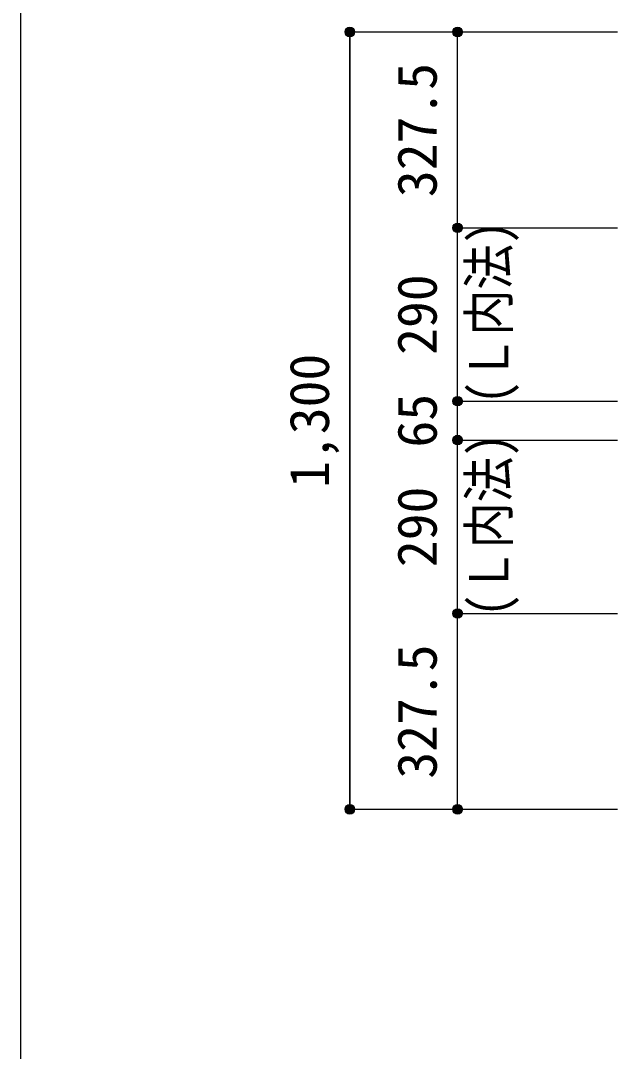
# Model space of a CAD drawing. Units: millimetres at full size, sheet at 1:30. Extents: x -5973 to 5954, y -4195 to 4201.
# Drawn here: x -5973 to -4976, y -2797 to -1073 of the extents above; entities that cross this region are included whole.
import ezdxf
from ezdxf.enums import TextEntityAlignment as Align

# ---------------------------------------------------------------- set-up
doc = ezdxf.new("R2010")
doc.units = ezdxf.units.MM
doc.header["$LTSCALE"] = 30
doc.header["$PDMODE"] = 32
doc.header["$PDSIZE"] = 15
for name, color, linetype in [('0-7_文字', 4, 'Continuous'), ('0-D_寸法', 4, 'Continuous'), ('F-0_枠', 6, 'Continuous')]:
    doc.layers.add(name, color=color, linetype=linetype)
doc.styles.add('ＭＳ ゴシック', font='')
doc.styles.get('ＭＳ ゴシック').set_extended_font_data('MS Gothic')

msp = doc.modelspace()

# ---------------------------------------------------------------- linework, layer by layer
at = {"layer": '0-D_寸法'}
for p, q in [((-5422.84, -1092.16), (-5242.84, -1092.16)), ((-5422.84, -1092.16), (-5242.84, -1092.16)), ((-5422.84, -1092.16), (-5422.84, -2392.16)), ((-5242.84, -1419.66), (-5242.84, -1092.16)), ((-5242.84, -1092.16), (-4975.8, -1092.16)), ((-5242.84, -1709.66), (-5242.84, -1419.66)), ((-5242.84, -1419.66), (-4975.8, -1419.66)), ((-5242.84, -1774.66), (-5242.84, -1709.66)), ((-5242.84, -1709.66), (-4975.8, -1709.66)), ((-5242.84, -2064.66), (-5242.84, -1774.66)), ((-5242.84, -1774.66), (-4975.8, -1774.66)), ((-5242.84, -2392.16), (-5242.84, -2064.66)), ((-5242.84, -2064.66), (-4975.8, -2064.66)), ((-5422.84, -2392.16), (-5242.84, -2392.16)), ((-5242.84, -2392.16), (-4975.8, -2392.16)), ((-5242.84, -2392.16), (-4975.8, -2392.16))]:
    msp.add_line(p, q, dxfattribs=at)
msp.add_lwpolyline([(-5422.84, -2392.16), (-5422.84, -1092.16), (-5422.84, -2392.16)], dxfattribs=at)
for centre, radius in [((-5422.84, -1092.16), 8), ((-5422.84, -1092.16), 7.2), ((-5422.84, -1092.16), 6.4), ((-5242.84, -1092.16), 8), ((-5242.84, -1092.16), 7.2), ((-5242.84, -1092.16), 6.4), ((-5422.84, -1092.16), 5.6), ((-5422.84, -1092.16), 4.8), ((-5422.84, -1092.16), 4), ((-5422.84, -1092.16), 3.2), ((-5422.84, -1092.16), 2.4), ((-5422.84, -1092.16), 1.6), ((-5422.84, -1092.16), 0.8), ((-5242.84, -1092.16), 5.6), ((-5242.84, -1092.16), 4.8), ((-5242.84, -1092.16), 4), ((-5242.84, -1092.16), 3.2), ((-5242.84, -1092.16), 2.4), ((-5242.84, -1092.16), 1.6), ((-5242.84, -1092.16), 0.8), ((-5242.84, -1419.66), 8), ((-5242.84, -1419.66), 7.2), ((-5242.84, -1419.66), 6.4), ((-5242.84, -1419.66), 5.6), ((-5242.84, -1419.66), 4.8), ((-5242.84, -1419.66), 4), ((-5242.84, -1419.66), 3.2), ((-5242.84, -1419.66), 2.4), ((-5242.84, -1419.66), 1.6), ((-5242.84, -1419.66), 0.8), ((-5242.84, -1709.66), 8), ((-5242.84, -1709.66), 7.2), ((-5242.84, -1709.66), 6.4), ((-5242.84, -1709.66), 5.6), ((-5242.84, -1709.66), 4.8), ((-5242.84, -1709.66), 4), ((-5242.84, -1709.66), 3.2), ((-5242.84, -1709.66), 2.4), ((-5242.84, -1709.66), 1.6), ((-5242.84, -1709.66), 0.8), ((-5242.84, -1774.66), 8), ((-5242.84, -1774.66), 7.2), ((-5242.84, -1774.66), 6.4), ((-5242.84, -1774.66), 5.6), ((-5242.84, -1774.66), 4.8), ((-5242.84, -1774.66), 4), ((-5242.84, -1774.66), 3.2), ((-5242.84, -1774.66), 2.4), ((-5242.84, -1774.66), 1.6), ((-5242.84, -1774.66), 0.8), ((-5242.84, -2064.66), 8), ((-5242.84, -2064.66), 7.2), ((-5242.84, -2064.66), 6.4), ((-5242.84, -2064.66), 5.6), ((-5242.84, -2064.66), 4.8), ((-5242.84, -2064.66), 4), ((-5242.84, -2064.66), 3.2), ((-5242.84, -2064.66), 2.4), ((-5242.84, -2064.66), 1.6), ((-5242.84, -2064.66), 0.8), ((-5422.84, -2392.16), 8), ((-5422.84, -2392.16), 7.2), ((-5422.84, -2392.16), 6.4), ((-5422.84, -2392.16), 5.6), ((-5422.84, -2392.16), 4.8), ((-5422.84, -2392.16), 4), ((-5422.84, -2392.16), 3.2), ((-5422.84, -2392.16), 2.4), ((-5422.84, -2392.16), 1.6), ((-5422.84, -2392.16), 0.8), ((-5242.84, -2392.16), 8), ((-5242.84, -2392.16), 7.2), ((-5242.84, -2392.16), 6.4), ((-5242.84, -2392.16), 5.6), ((-5242.84, -2392.16), 4.8), ((-5242.84, -2392.16), 4), ((-5242.84, -2392.16), 3.2), ((-5242.84, -2392.16), 2.4), ((-5242.84, -2392.16), 1.6), ((-5242.84, -2392.16), 0.8)]:
    msp.add_circle(centre, radius, dxfattribs=at)
at = {"layer": '0-D_寸法', "color": 7}
for p in [(-5422.84, -1092.16), (-5242.84, -1092.16), (-5242.84, -1419.66), (-5242.84, -1709.66), (-5242.84, -1774.66), (-5242.84, -2064.66), (-5422.84, -2392.16), (-5242.84, -2392.16)]:
    msp.add_point(p, dxfattribs=at)
at = {"layer": 'F-0_枠'}
msp.add_line((-5972.88, 4201.15), (-5972.88, -4195.24), dxfattribs=at)

# ---------------------------------------------------------------- texts
at = {"layer": '0-7_文字', "style": 'ＭＳ ゴシック', "width": 0.85}
for p in [(-5137.99, -1714.29), (-5137.99, -2070.04)]:
    msp.add_text('(Ｌ内法)', height=65.98, rotation=90, dxfattribs=at).set_placement(p, align=Align.BOTTOM_LEFT)
at = {"layer": '0-D_寸法', "style": 'ＭＳ ゴシック'}
for s, p in [('327.5', (-5257.84, -1368.41)), ('290', (-5257.84, -1632.16)), ('1,300', (-5437.84, -1854.66)), ('65', (-5257.84, -1787.16)), ('290', (-5257.84, -1987.16)), ('327.5', (-5257.84, -2340.91))]:
    msp.add_text(s, height=65.98, rotation=90, dxfattribs=at).set_placement(p, align=Align.BOTTOM_LEFT)

doc.saveas('drawing.dxf')
